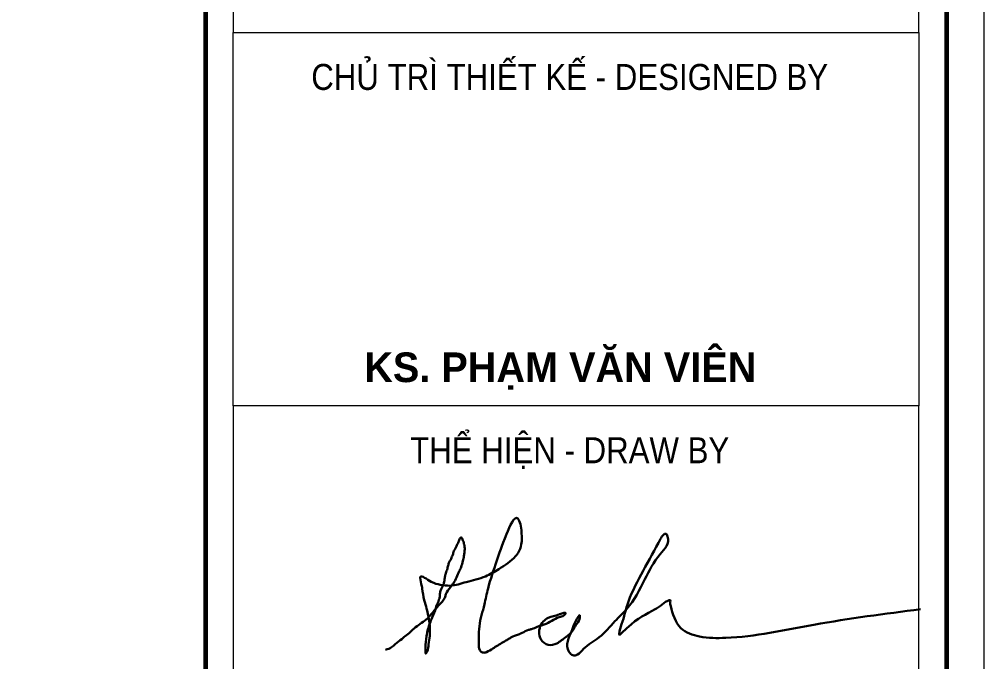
# Model space of a CAD drawing. Header units: millimetres. Extents: x -85362 to 12792, y -54701 to -36522.
# Drawn here: x -41518 to -38622, y -47520 to -45592 of the extents above; entities that cross this region are included whole.
import ezdxf
from ezdxf.enums import TextEntityAlignment as Align

# ---------------------------------------------------------------- set-up
doc = ezdxf.new("R2010")
doc.units = ezdxf.units.MM
doc.header["$MEASUREMENT"] = 0
doc.layers.get('Defpoints').update_dxf_attribs({"color": 1})
for name, color, linetype, lineweight in [('Khungten_LCDI', 7, 'Continuous', 5), ('LC ISO', 153, 'Continuous', 13), ('LC Net dam 1', 30, 'Continuous', 30), ('LC Net thay', 7, 'Continuous', 25), ('LC Text1', 3, 'Continuous', 20)]:
    doc.layers.add(name, color=color, linetype=linetype, lineweight=lineweight)
doc.styles.add('Khungten', font='', dxfattribs={"width": 0.9, "height": 5000})
doc.styles.add('Title', font='', dxfattribs={"width": 0.8})
doc.styles.add('VNAVANTH', font='', dxfattribs={"width": 0.6})
doc.styles.get('Khungten').set_extended_font_data('.VnAvantH')
doc.styles.get('Title').set_extended_font_data('.VnBlackH')
doc.styles.get('VNAVANTH').set_extended_font_data('.VnAvantH', bold=True)

# ---------------------------------------------------------------- blocks, each defined once
blk = doc.blocks.new('thanh1')
at = {"layer": 'LC ISO', "lineweight": 30}
blk.add_spline([(52713, -96753), (52814, -96709), (52876, -96658), (52987, -96571), (53040, -96525), (53130, -96452), (53218, -96374), (53419, -96223), (53510, -96123), (53608, -96002), (53710, -95875), (53730, -95816), (53805, -95696), (53855, -95633), (53954, -95428), (53987, -95358), (54014, -95256), (54034, -95170), (54044, -95100), (54045, -95022), (54035, -94979), (54031, -94963), (54027, -94930), (54018, -94912), (54003, -94878), (53988, -94859), (53969, -94869), (53959, -94890), (53936, -94950), (53912, -94989), (53901, -95020), (53857, -95106), (53842, -95164), (53831, -95183), (53821, -95217), (53788, -95267), (53775, -95304), (53759, -95364), (53749, -95405), (53722, -95482), (53712, -95540), (53705, -95586), (53686, -95660), (53640, -95758), (53627, -95828), (53620, -95892), (53613, -95908), (53605, -95929), (53600, -95951), (53580, -95981), (53566, -96024), (53560, -96048), (53497, -96211), (53427, -96406), (53402, -96523), (53386, -96712), (53386, -96785), (53391, -96816), (53409, -96790), (53436, -96661), (53457, -96517), (53452, -96295), (53405, -96059), (53365, -95915), (53330, -95722), (53314, -95640), (53300, -95522), (53483, -95606), (53635, -95656), (53800, -95672), (54073, -95611), (54395, -95515), (54623, -95391), (54906, -95174), (54995, -95009), (55005, -94771), (54987, -94634), (54942, -94540), (54751, -94805), (54584, -95263), (54440, -95721), (54379, -95986), (54294, -96354), (54283, -96551), (54286, -96679), (54314, -96778), (54356, -96801), (54416, -96791), (54523, -96729), (54563, -96705), (54741, -96598), (54798, -96564), (54825, -96546), (54956, -96493), (55018, -96467), (55121, -96418), (55176, -96404), (55270, -96365), (55388, -96326), (55640, -96205), (55723, -96170), (55751, -96137), (55653, -96150), (55632, -96158), (55454, -96216), (55372, -96274), (55312, -96387), (55307, -96518), (55388, -96636), (55457, -96670), (55601, -96644), (55756, -96534), (55866, -96434), (55922, -96336), (55985, -96237), (55987, -96170), (55921, -96266), (55858, -96418), (55816, -96520), (55777, -96696), (55811, -96791), (55869, -96846), (55948, -96833), (56053, -96738), (56315, -96541), (56581, -96271), (56780, -96064), (57085, -95565), (57342, -95142), (57468, -94843), (57432, -94796), (57405, -94809), (57350, -94883), (57056, -95421), (56809, -95940), (56694, -96321), (56654, -96486), (56654, -96497), (56694, -96471), (57211, -96095), (57348, -96011), (57474, -95925), (57513, -95919), (57513, -95948), (57521, -96017), (57693, -96389), (58008, -96528), (58449, -96552), (59934, -96331), (61736, -96069)], degree=3, dxfattribs=at)
blk = doc.blocks.new('lcdi fix')
at = {"layer": 'Defpoints', "lineweight": 0}
blk.add_lwpolyline([(-1200, -14850), (-1200, 14850), (40800, 14850), (40800, -14850)], close=True, dxfattribs=at)
at = {"layer": 'Khungten_LCDI', "color": 5, "lineweight": 60}
blk.add_line((36600, 14650), (36600, -14650), dxfattribs=at)
at = {"layer": 'Khungten_LCDI', "color": 5, "lineweight": 25}
blk.add_line((40600, -14650), (40600, 14650), dxfattribs=at)
at = {"layer": 'Khungten_LCDI', "color": 5, "lineweight": 60}
blk.add_lwpolyline([(0, -14650), (0, 14650), (40600, 14650), (40600, -14650)], close=True, dxfattribs=at)
at = {"layer": 'Khungten_LCDI', "color": 9, "lineweight": 15}
for points in [[(36750, -1521.9), (40450, -1521.9), (40450, 446.3), (36750, 446.3)], [(36750, -1521.9), (40450, -1521.9), (40450, -3535.5), (36750, -3535.5)], [(36750, -1521.9), (40450, -1521.9), (40450, -3535.5), (36750, -3535.5)], [(36750, -5526.4), (40450, -5526.4), (40450, -3535.5), (36750, -3535.5)]]:
    blk.add_lwpolyline(points, close=True, dxfattribs=at)
at = {"layer": 'LC Net dam 1', "xscale": 0.3200000000000001, "yscale": 0.3200000000000001, "zscale": 0.3200000000000001}
blk.add_blockref('thanh1', (20703.9, 26109.3), dxfattribs=at)
at = {"color": 7, "style": 'Khungten', "width": 0.9}
for s, p in [('chñ tr× thiÕt kÕ - designed by', (38565.6, -1831.8)), ('thÓ hiÖn - draw by', (38565.6, -3845.4))]:
    blk.add_text(s, height=140, dxfattribs=at).set_placement(p, align=Align.CENTER)
at = {"color": 7, "style": 'VNAVANTH'}
blk.add_text('Ks. ph¹m v¨n viªn', height=160, dxfattribs=at).set_placement((38514.7, -3407.8), align=Align.CENTER)
at = {"color": 7, "style": 'Khungten', "width": 0.8}
for tag, p in [('REVISION', (39498.8, -10746.3)), ('NGAYHT', (39546.1, -11609.4))]:
    blk.add_attdef(tag, text='', height=200, dxfattribs=at).set_placement(p, align=Align.CENTER)
at = {"layer": 'LC Text1', "style": 'Title', "width": 1.485915}
for tag, p, p2 in [('TENBANVE1', (36912.7, -8885.8), (40339.1, -8885.8)), ('TENBANVE2', (36912.7, -9562.5), (40339.1, -9562.5))]:
    blk.add_attdef(tag, text='', height=250, dxfattribs=at).set_placement(p, p2, align=Align.FIT)
at = {"layer": 'LC Text1', "style": 'Title', "width": 0.7}
blk.add_attdef('SOBANVE', text='', height=250, dxfattribs=at).set_placement((39562, -13896.2), align=Align.CENTER)

msp = doc.modelspace()

# ---------------------------------------------------------------- block references
at = {"layer": 'LC Net thay', "xscale": 0.5564333287421314, "yscale": 0.5564333287421314, "zscale": 0.5564333287421314}
msp.add_blockref('lcdi fix', (-61324.5, -44785), dxfattribs=at)

doc.saveas('drawing.dxf')
